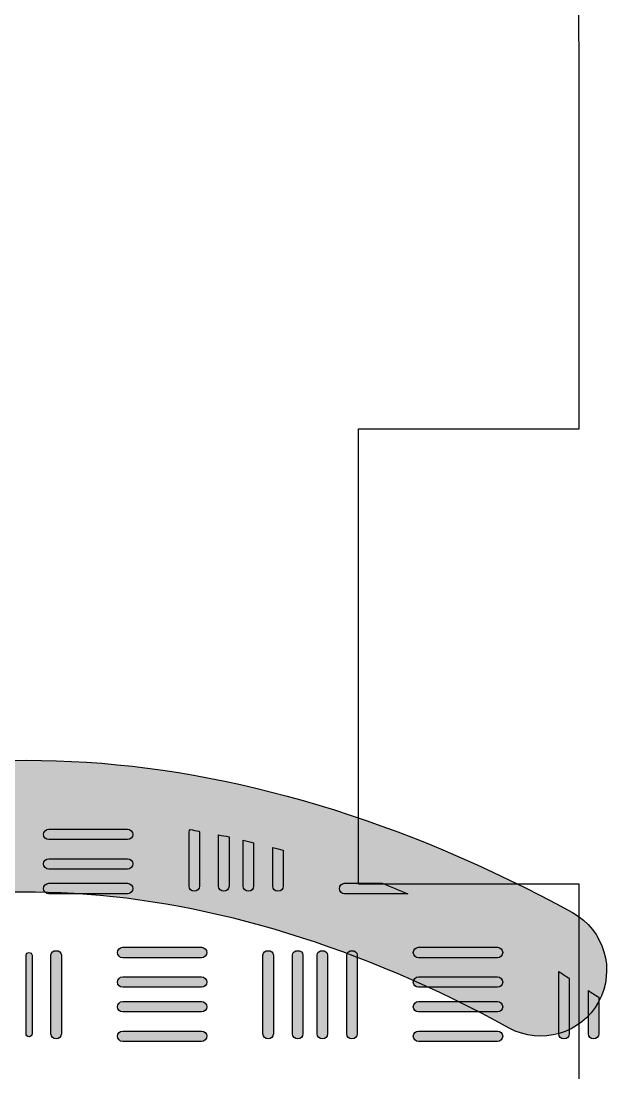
# Model space of a CAD drawing. Extents: x 4 to 307, y 9 to 217.
# Drawn here: x 270.54 to 280.74, y 130.78 to 148.79 of the extents above; entities that cross this region are included whole.
import ezdxf

# ---------------------------------------------------------------- set-up
doc = ezdxf.new("R2010")
doc.units = 0
doc.header["$MEASUREMENT"] = 0
doc.layers.add('EBENE_1', color=7, linetype='CONTINUOUS')

# ---------------------------------------------------------------- blocks, each defined once
blk = doc.blocks.new('BLOCK_3')
at = {"layer": 'EBENE_1'}
h = blk.add_hatch(color=7, dxfattribs=at)
h.dxf.hatch_style = 2
edge = h.paths.add_edge_path()
edge.add_spline(control_points=[(271.02, 134.775), (271.02, 134.775), (272.371, 134.775), (272.371, 134.775), (272.421, 134.775), (272.461, 134.815), (272.461, 134.865), (272.461, 134.914), (272.421, 134.954), (272.371, 134.954), (272.371, 134.954), (271.02, 134.954), (271.02, 134.954), (270.97, 134.954), (270.93, 134.914), (270.93, 134.865), (270.93, 134.815), (270.97, 134.775), (271.02, 134.775)], knot_values=[0, 0, 0, 0, 1, 1, 1, 2, 2, 2, 3, 3, 3, 4, 4, 4, 5, 5, 5, 6, 6, 6, 6], degree=3, periodic=1)
h = blk.add_hatch(color=7, dxfattribs=at)
h.dxf.hatch_style = 2
edge = h.paths.add_edge_path()
edge.add_spline(control_points=[(273.512, 133.89), (273.562, 133.89), (273.602, 133.93), (273.602, 133.98), (273.602, 133.98), (273.602, 134.907), (273.602, 134.907), (273.602, 134.912), (273.597, 134.914), (273.596, 134.919), (273.545, 134.928), (273.494, 134.939), (273.443, 134.948), (273.433, 134.936), (273.423, 134.925), (273.423, 134.907), (273.423, 134.907), (273.423, 133.98), (273.423, 133.98), (273.423, 133.93), (273.463, 133.89), (273.512, 133.89)], knot_values=[0, 0, 0, 0, 1, 1, 1, 2, 2, 2, 3, 3, 3, 4, 4, 4, 5, 5, 5, 6, 6, 6, 7, 7, 7, 7], degree=3, periodic=1)
h = blk.add_hatch(color=7, dxfattribs=at)
h.dxf.hatch_style = 2
edge = h.paths.add_edge_path()
edge.add_spline(control_points=[(274.019, 133.89), (274.069, 133.89), (274.109, 133.93), (274.109, 133.98), (274.109, 133.98), (274.109, 134.823), (274.109, 134.823), (274.049, 134.836), (273.989, 134.844), (273.929, 134.856), (273.929, 134.856), (273.929, 133.98), (273.929, 133.98), (273.929, 133.93), (273.969, 133.89), (274.019, 133.89)], knot_values=[0, 0, 0, 0, 1, 1, 1, 2, 2, 2, 3, 3, 3, 4, 4, 4, 5, 5, 5, 5], degree=3, periodic=1)
h = blk.add_hatch(color=7, dxfattribs=at)
h.dxf.hatch_style = 2
edge = h.paths.add_edge_path()
edge.add_spline(control_points=[(274.441, 133.89), (274.491, 133.89), (274.531, 133.93), (274.531, 133.98), (274.531, 133.98), (274.531, 134.721), (274.531, 134.721), (274.471, 134.735), (274.411, 134.751), (274.352, 134.765), (274.352, 134.765), (274.352, 133.98), (274.352, 133.98), (274.352, 133.93), (274.392, 133.89), (274.441, 133.89)], knot_values=[0, 0, 0, 0, 1, 1, 1, 2, 2, 2, 3, 3, 3, 4, 4, 4, 5, 5, 5, 5], degree=3, periodic=1)
h = blk.add_hatch(color=7, dxfattribs=at)
h.dxf.hatch_style = 2
edge = h.paths.add_edge_path()
edge.add_spline(control_points=[(274.948, 133.89), (274.998, 133.89), (275.038, 133.93), (275.038, 133.98), (275.038, 133.98), (275.038, 134.595), (275.038, 134.595), (274.978, 134.612), (274.918, 134.624), (274.859, 134.64), (274.859, 134.64), (274.859, 133.98), (274.859, 133.98), (274.859, 133.93), (274.899, 133.89), (274.948, 133.89)], knot_values=[0, 0, 0, 0, 1, 1, 1, 2, 2, 2, 3, 3, 3, 4, 4, 4, 5, 5, 5, 5], degree=3, periodic=1)
h = blk.add_hatch(color=7, dxfattribs=at)
h.dxf.hatch_style = 2
edge = h.paths.add_edge_path()
edge.add_spline(control_points=[(271.02, 134.269), (271.02, 134.269), (272.371, 134.269), (272.371, 134.269), (272.421, 134.269), (272.461, 134.309), (272.461, 134.359), (272.461, 134.408), (272.421, 134.448), (272.371, 134.448), (272.371, 134.448), (271.02, 134.448), (271.02, 134.448), (270.97, 134.448), (270.93, 134.408), (270.93, 134.359), (270.93, 134.309), (270.97, 134.269), (271.02, 134.269)], knot_values=[0, 0, 0, 0, 1, 1, 1, 2, 2, 2, 3, 3, 3, 4, 4, 4, 5, 5, 5, 6, 6, 6, 6], degree=3, periodic=1)
h = blk.add_hatch(color=7, dxfattribs=at)
h.dxf.hatch_style = 2
edge = h.paths.add_edge_path()
edge.add_spline(control_points=[(271.02, 133.848), (271.02, 133.848), (272.371, 133.848), (272.371, 133.848), (272.421, 133.848), (272.461, 133.888), (272.461, 133.937), (272.461, 133.987), (272.421, 134.027), (272.371, 134.027), (272.371, 134.027), (271.02, 134.027), (271.02, 134.027), (270.97, 134.027), (270.93, 133.987), (270.93, 133.937), (270.93, 133.888), (270.97, 133.848), (271.02, 133.848)], knot_values=[0, 0, 0, 0, 1, 1, 1, 2, 2, 2, 3, 3, 3, 4, 4, 4, 5, 5, 5, 6, 6, 6, 6], degree=3, periodic=1)
h = blk.add_hatch(color=7, dxfattribs=at)
h.dxf.hatch_style = 2
edge = h.paths.add_edge_path()
edge.add_spline(control_points=[(276.089, 133.848), (276.089, 133.848), (277.172, 133.848), (277.172, 133.848), (277.026, 133.909), (276.881, 133.97), (276.735, 134.027), (276.735, 134.027), (276.089, 134.027), (276.089, 134.027), (276.039, 134.027), (276, 133.987), (276, 133.937), (276, 133.888), (276.039, 133.848), (276.089, 133.848)], knot_values=[0, 0, 0, 0, 1, 1, 1, 2, 2, 2, 3, 3, 3, 4, 4, 4, 5, 5, 5, 5], degree=3, periodic=1)
h = blk.add_hatch(color=7, dxfattribs=at)
h.dxf.hatch_style = 2
edge = h.paths.add_edge_path()
edge.add_spline(control_points=[(270.63, 132.799), (270.63, 132.799), (270.63, 131.45), (270.63, 131.45), (270.63, 131.422), (270.653, 131.398), (270.682, 131.398), (270.71, 131.398), (270.734, 131.422), (270.734, 131.45), (270.734, 131.45), (270.734, 132.799), (270.734, 132.799), (270.734, 132.856), (270.63, 132.856), (270.63, 132.799)], knot_values=[0, 0, 0, 0, 1, 1, 1, 2, 2, 2, 3, 3, 3, 4, 4, 4, 5, 5, 5, 5], degree=3, periodic=1)
h = blk.add_hatch(color=7, dxfattribs=at)
h.dxf.hatch_style = 2
edge = h.paths.add_edge_path()
edge.add_spline(control_points=[(271.057, 132.799), (271.057, 132.799), (271.057, 131.45), (271.057, 131.45), (271.057, 131.401), (271.097, 131.361), (271.146, 131.361), (271.196, 131.361), (271.236, 131.401), (271.236, 131.45), (271.236, 131.45), (271.236, 132.799), (271.236, 132.799), (271.236, 132.898), (271.057, 132.898), (271.057, 132.799)], knot_values=[0, 0, 0, 0, 1, 1, 1, 2, 2, 2, 3, 3, 3, 4, 4, 4, 5, 5, 5, 5], degree=3, periodic=1)
h = blk.add_hatch(color=7, dxfattribs=at)
h.dxf.hatch_style = 2
edge = h.paths.add_edge_path()
edge.add_spline(control_points=[(273.639, 132.931), (273.639, 132.931), (272.287, 132.931), (272.287, 132.931), (272.237, 132.931), (272.198, 132.891), (272.198, 132.841), (272.198, 132.792), (272.237, 132.752), (272.287, 132.752), (272.287, 132.752), (273.639, 132.752), (273.639, 132.752), (273.689, 132.752), (273.729, 132.792), (273.729, 132.841), (273.729, 132.891), (273.689, 132.931), (273.639, 132.931)], knot_values=[0, 0, 0, 0, 1, 1, 1, 2, 2, 2, 3, 3, 3, 4, 4, 4, 5, 5, 5, 6, 6, 6, 6], degree=3, periodic=1)
h = blk.add_hatch(color=7, dxfattribs=at)
h.dxf.hatch_style = 2
edge = h.paths.add_edge_path()
edge.add_spline(control_points=[(274.779, 131.361), (274.829, 131.361), (274.869, 131.401), (274.869, 131.45), (274.869, 131.45), (274.869, 132.799), (274.869, 132.799), (274.869, 132.898), (274.69, 132.898), (274.69, 132.799), (274.69, 132.799), (274.69, 131.45), (274.69, 131.45), (274.69, 131.401), (274.73, 131.361), (274.779, 131.361)], knot_values=[0, 0, 0, 0, 1, 1, 1, 2, 2, 2, 3, 3, 3, 4, 4, 4, 5, 5, 5, 5], degree=3, periodic=1)
h = blk.add_hatch(color=7, dxfattribs=at)
h.dxf.hatch_style = 2
edge = h.paths.add_edge_path()
edge.add_spline(control_points=[(275.197, 132.799), (275.197, 132.799), (275.197, 131.45), (275.197, 131.45), (275.197, 131.401), (275.237, 131.361), (275.286, 131.361), (275.336, 131.361), (275.376, 131.401), (275.376, 131.45), (275.376, 131.45), (275.376, 132.799), (275.376, 132.799), (275.376, 132.898), (275.197, 132.898), (275.197, 132.799)], knot_values=[0, 0, 0, 0, 1, 1, 1, 2, 2, 2, 3, 3, 3, 4, 4, 4, 5, 5, 5, 5], degree=3, periodic=1)
h = blk.add_hatch(color=7, dxfattribs=at)
h.dxf.hatch_style = 2
edge = h.paths.add_edge_path()
edge.add_spline(control_points=[(275.619, 132.799), (275.619, 132.799), (275.619, 131.45), (275.619, 131.45), (275.619, 131.401), (275.659, 131.361), (275.709, 131.361), (275.758, 131.361), (275.798, 131.401), (275.798, 131.45), (275.798, 131.45), (275.798, 132.799), (275.798, 132.799), (275.798, 132.898), (275.619, 132.898), (275.619, 132.799)], knot_values=[0, 0, 0, 0, 1, 1, 1, 2, 2, 2, 3, 3, 3, 4, 4, 4, 5, 5, 5, 5], degree=3, periodic=1)
h = blk.add_hatch(color=7, dxfattribs=at)
h.dxf.hatch_style = 2
edge = h.paths.add_edge_path()
edge.add_spline(control_points=[(276.126, 132.799), (276.126, 132.799), (276.126, 131.45), (276.126, 131.45), (276.126, 131.401), (276.166, 131.361), (276.216, 131.361), (276.265, 131.361), (276.305, 131.401), (276.305, 131.45), (276.305, 131.45), (276.305, 132.799), (276.305, 132.799), (276.305, 132.898), (276.126, 132.898), (276.126, 132.799)], knot_values=[0, 0, 0, 0, 1, 1, 1, 2, 2, 2, 3, 3, 3, 4, 4, 4, 5, 5, 5, 5], degree=3, periodic=1)
h = blk.add_hatch(color=7, dxfattribs=at)
h.dxf.hatch_style = 2
edge = h.paths.add_edge_path()
edge.add_spline(control_points=[(278.708, 132.931), (278.708, 132.931), (277.356, 132.931), (277.356, 132.931), (277.307, 132.931), (277.267, 132.891), (277.267, 132.841), (277.267, 132.792), (277.307, 132.752), (277.356, 132.752), (277.356, 132.752), (278.708, 132.752), (278.708, 132.752), (278.758, 132.752), (278.798, 132.792), (278.798, 132.841), (278.798, 132.891), (278.758, 132.931), (278.708, 132.931)], knot_values=[0, 0, 0, 0, 1, 1, 1, 2, 2, 2, 3, 3, 3, 4, 4, 4, 5, 5, 5, 6, 6, 6, 6], degree=3, periodic=1)
h = blk.add_hatch(color=7, dxfattribs=at)
h.dxf.hatch_style = 2
edge = h.paths.add_edge_path()
edge.add_spline(control_points=[(273.639, 132.425), (273.639, 132.425), (272.287, 132.425), (272.287, 132.425), (272.237, 132.425), (272.198, 132.385), (272.198, 132.335), (272.198, 132.286), (272.237, 132.246), (272.287, 132.246), (272.287, 132.246), (273.639, 132.246), (273.639, 132.246), (273.689, 132.246), (273.729, 132.286), (273.729, 132.335), (273.729, 132.385), (273.689, 132.425), (273.639, 132.425)], knot_values=[0, 0, 0, 0, 1, 1, 1, 2, 2, 2, 3, 3, 3, 4, 4, 4, 5, 5, 5, 6, 6, 6, 6], degree=3, periodic=1)
h = blk.add_hatch(color=7, dxfattribs=at)
h.dxf.hatch_style = 2
edge = h.paths.add_edge_path()
edge.add_spline(control_points=[(278.708, 132.425), (278.708, 132.425), (277.356, 132.425), (277.356, 132.425), (277.307, 132.425), (277.267, 132.385), (277.267, 132.335), (277.267, 132.286), (277.307, 132.246), (277.356, 132.246), (277.356, 132.246), (278.708, 132.246), (278.708, 132.246), (278.758, 132.246), (278.798, 132.286), (278.798, 132.335), (278.798, 132.385), (278.758, 132.425), (278.708, 132.425)], knot_values=[0, 0, 0, 0, 1, 1, 1, 2, 2, 2, 3, 3, 3, 4, 4, 4, 5, 5, 5, 6, 6, 6, 6], degree=3, periodic=1)
h = blk.add_hatch(color=7, dxfattribs=at)
h.dxf.hatch_style = 2
edge = h.paths.add_edge_path()
edge.add_spline(control_points=[(279.849, 131.361), (279.898, 131.361), (279.938, 131.401), (279.938, 131.45), (279.938, 131.45), (279.938, 132.401), (279.938, 132.401), (279.878, 132.438), (279.819, 132.478), (279.759, 132.515), (279.759, 132.515), (279.759, 131.45), (279.759, 131.45), (279.759, 131.401), (279.799, 131.361), (279.849, 131.361)], knot_values=[0, 0, 0, 0, 1, 1, 1, 2, 2, 2, 3, 3, 3, 4, 4, 4, 5, 5, 5, 5], degree=3, periodic=1)
h = blk.add_hatch(color=7, dxfattribs=at)
h.dxf.hatch_style = 2
edge = h.paths.add_edge_path()
edge.add_spline(control_points=[(280.266, 132.19), (280.266, 132.19), (280.266, 131.45), (280.266, 131.45), (280.266, 131.401), (280.306, 131.361), (280.356, 131.361), (280.405, 131.361), (280.445, 131.401), (280.445, 131.45), (280.445, 131.45), (280.445, 132.076), (280.445, 132.076), (280.386, 132.116), (280.326, 132.151), (280.266, 132.19)], knot_values=[0, 0, 0, 0, 1, 1, 1, 2, 2, 2, 3, 3, 3, 4, 4, 4, 5, 5, 5, 5], degree=3, periodic=1)
h = blk.add_hatch(color=7, dxfattribs=at)
h.dxf.hatch_style = 2
edge = h.paths.add_edge_path()
edge.add_spline(control_points=[(273.639, 132.003), (273.639, 132.003), (272.287, 132.003), (272.287, 132.003), (272.237, 132.003), (272.198, 131.963), (272.198, 131.914), (272.198, 131.864), (272.237, 131.824), (272.287, 131.824), (272.287, 131.824), (273.639, 131.824), (273.639, 131.824), (273.689, 131.824), (273.729, 131.864), (273.729, 131.914), (273.729, 131.963), (273.689, 132.003), (273.639, 132.003)], knot_values=[0, 0, 0, 0, 1, 1, 1, 2, 2, 2, 3, 3, 3, 4, 4, 4, 5, 5, 5, 6, 6, 6, 6], degree=3, periodic=1)
h = blk.add_hatch(color=7, dxfattribs=at)
h.dxf.hatch_style = 2
edge = h.paths.add_edge_path()
edge.add_spline(control_points=[(278.708, 132.003), (278.708, 132.003), (277.356, 132.003), (277.356, 132.003), (277.307, 132.003), (277.267, 131.963), (277.267, 131.914), (277.267, 131.864), (277.307, 131.824), (277.356, 131.824), (277.356, 131.824), (278.708, 131.824), (278.708, 131.824), (278.758, 131.824), (278.798, 131.864), (278.798, 131.914), (278.798, 131.963), (278.758, 132.003), (278.708, 132.003)], knot_values=[0, 0, 0, 0, 1, 1, 1, 2, 2, 2, 3, 3, 3, 4, 4, 4, 5, 5, 5, 6, 6, 6, 6], degree=3, periodic=1)
h = blk.add_hatch(color=7, dxfattribs=at)
h.dxf.hatch_style = 2
edge = h.paths.add_edge_path()
edge.add_spline(control_points=[(273.639, 131.497), (273.639, 131.497), (272.287, 131.497), (272.287, 131.497), (272.237, 131.497), (272.198, 131.457), (272.198, 131.408), (272.198, 131.358), (272.237, 131.318), (272.287, 131.318), (272.287, 131.318), (273.639, 131.318), (273.639, 131.318), (273.689, 131.318), (273.729, 131.358), (273.729, 131.408), (273.729, 131.457), (273.689, 131.497), (273.639, 131.497)], knot_values=[0, 0, 0, 0, 1, 1, 1, 2, 2, 2, 3, 3, 3, 4, 4, 4, 5, 5, 5, 6, 6, 6, 6], degree=3, periodic=1)
h = blk.add_hatch(color=7, dxfattribs=at)
h.dxf.hatch_style = 2
edge = h.paths.add_edge_path()
edge.add_spline(control_points=[(278.708, 131.497), (278.708, 131.497), (277.356, 131.497), (277.356, 131.497), (277.307, 131.497), (277.267, 131.457), (277.267, 131.408), (277.267, 131.358), (277.307, 131.318), (277.356, 131.318), (277.356, 131.318), (278.708, 131.318), (278.708, 131.318), (278.758, 131.318), (278.798, 131.358), (278.798, 131.408), (278.798, 131.457), (278.758, 131.497), (278.708, 131.497)], knot_values=[0, 0, 0, 0, 1, 1, 1, 2, 2, 2, 3, 3, 3, 4, 4, 4, 5, 5, 5, 6, 6, 6, 6], degree=3, periodic=1)
for points, knots in [([(271.02, 134.775), (271.02, 134.775), (272.371, 134.775), (272.371, 134.775), (272.421, 134.775), (272.461, 134.815), (272.461, 134.865), (272.461, 134.914), (272.421, 134.954), (272.371, 134.954), (272.371, 134.954), (271.02, 134.954), (271.02, 134.954), (270.97, 134.954), (270.93, 134.914), (270.93, 134.865), (270.93, 134.815), (270.97, 134.775), (271.02, 134.775)], [0, 0, 0, 0, 1, 1, 1, 2, 2, 2, 3, 3, 3, 4, 4, 4, 5, 5, 5, 6, 6, 6, 6]), ([(273.512, 133.89), (273.562, 133.89), (273.602, 133.93), (273.602, 133.98), (273.602, 133.98), (273.602, 134.907), (273.602, 134.907), (273.602, 134.912), (273.597, 134.914), (273.596, 134.919), (273.545, 134.928), (273.494, 134.939), (273.443, 134.948), (273.433, 134.936), (273.423, 134.925), (273.423, 134.907), (273.423, 134.907), (273.423, 133.98), (273.423, 133.98), (273.423, 133.93), (273.463, 133.89), (273.512, 133.89)], [0, 0, 0, 0, 1, 1, 1, 2, 2, 2, 3, 3, 3, 4, 4, 4, 5, 5, 5, 6, 6, 6, 7, 7, 7, 7]), ([(274.019, 133.89), (274.069, 133.89), (274.109, 133.93), (274.109, 133.98), (274.109, 133.98), (274.109, 134.823), (274.109, 134.823), (274.049, 134.836), (273.989, 134.844), (273.929, 134.856), (273.929, 134.856), (273.929, 133.98), (273.929, 133.98), (273.929, 133.93), (273.969, 133.89), (274.019, 133.89)], [0, 0, 0, 0, 1, 1, 1, 2, 2, 2, 3, 3, 3, 4, 4, 4, 5, 5, 5, 5]), ([(274.441, 133.89), (274.491, 133.89), (274.531, 133.93), (274.531, 133.98), (274.531, 133.98), (274.531, 134.721), (274.531, 134.721), (274.471, 134.735), (274.411, 134.751), (274.352, 134.765), (274.352, 134.765), (274.352, 133.98), (274.352, 133.98), (274.352, 133.93), (274.392, 133.89), (274.441, 133.89)], [0, 0, 0, 0, 1, 1, 1, 2, 2, 2, 3, 3, 3, 4, 4, 4, 5, 5, 5, 5]), ([(274.948, 133.89), (274.998, 133.89), (275.038, 133.93), (275.038, 133.98), (275.038, 133.98), (275.038, 134.595), (275.038, 134.595), (274.978, 134.612), (274.918, 134.624), (274.859, 134.64), (274.859, 134.64), (274.859, 133.98), (274.859, 133.98), (274.859, 133.93), (274.899, 133.89), (274.948, 133.89)], [0, 0, 0, 0, 1, 1, 1, 2, 2, 2, 3, 3, 3, 4, 4, 4, 5, 5, 5, 5]), ([(271.02, 134.269), (271.02, 134.269), (272.371, 134.269), (272.371, 134.269), (272.421, 134.269), (272.461, 134.309), (272.461, 134.359), (272.461, 134.408), (272.421, 134.448), (272.371, 134.448), (272.371, 134.448), (271.02, 134.448), (271.02, 134.448), (270.97, 134.448), (270.93, 134.408), (270.93, 134.359), (270.93, 134.309), (270.97, 134.269), (271.02, 134.269)], [0, 0, 0, 0, 1, 1, 1, 2, 2, 2, 3, 3, 3, 4, 4, 4, 5, 5, 5, 6, 6, 6, 6]), ([(271.02, 133.848), (271.02, 133.848), (272.371, 133.848), (272.371, 133.848), (272.421, 133.848), (272.461, 133.888), (272.461, 133.937), (272.461, 133.987), (272.421, 134.027), (272.371, 134.027), (272.371, 134.027), (271.02, 134.027), (271.02, 134.027), (270.97, 134.027), (270.93, 133.987), (270.93, 133.937), (270.93, 133.888), (270.97, 133.848), (271.02, 133.848)], [0, 0, 0, 0, 1, 1, 1, 2, 2, 2, 3, 3, 3, 4, 4, 4, 5, 5, 5, 6, 6, 6, 6]), ([(276.089, 133.848), (276.089, 133.848), (277.172, 133.848), (277.172, 133.848), (277.026, 133.909), (276.881, 133.97), (276.735, 134.027), (276.735, 134.027), (276.089, 134.027), (276.089, 134.027), (276.039, 134.027), (276, 133.987), (276, 133.937), (276, 133.888), (276.039, 133.848), (276.089, 133.848)], [0, 0, 0, 0, 1, 1, 1, 2, 2, 2, 3, 3, 3, 4, 4, 4, 5, 5, 5, 5]), ([(270.63, 132.799), (270.63, 132.799), (270.63, 131.45), (270.63, 131.45), (270.63, 131.422), (270.653, 131.398), (270.682, 131.398), (270.71, 131.398), (270.734, 131.422), (270.734, 131.45), (270.734, 131.45), (270.734, 132.799), (270.734, 132.799), (270.734, 132.856), (270.63, 132.856), (270.63, 132.799)], [0, 0, 0, 0, 1, 1, 1, 2, 2, 2, 3, 3, 3, 4, 4, 4, 5, 5, 5, 5]), ([(271.057, 132.799), (271.057, 132.799), (271.057, 131.45), (271.057, 131.45), (271.057, 131.401), (271.097, 131.361), (271.146, 131.361), (271.196, 131.361), (271.236, 131.401), (271.236, 131.45), (271.236, 131.45), (271.236, 132.799), (271.236, 132.799), (271.236, 132.898), (271.057, 132.898), (271.057, 132.799)], [0, 0, 0, 0, 1, 1, 1, 2, 2, 2, 3, 3, 3, 4, 4, 4, 5, 5, 5, 5]), ([(273.639, 132.931), (273.639, 132.931), (272.287, 132.931), (272.287, 132.931), (272.237, 132.931), (272.198, 132.891), (272.198, 132.841), (272.198, 132.792), (272.237, 132.752), (272.287, 132.752), (272.287, 132.752), (273.639, 132.752), (273.639, 132.752), (273.689, 132.752), (273.729, 132.792), (273.729, 132.841), (273.729, 132.891), (273.689, 132.931), (273.639, 132.931)], [0, 0, 0, 0, 1, 1, 1, 2, 2, 2, 3, 3, 3, 4, 4, 4, 5, 5, 5, 6, 6, 6, 6]), ([(274.779, 131.361), (274.829, 131.361), (274.869, 131.401), (274.869, 131.45), (274.869, 131.45), (274.869, 132.799), (274.869, 132.799), (274.869, 132.898), (274.69, 132.898), (274.69, 132.799), (274.69, 132.799), (274.69, 131.45), (274.69, 131.45), (274.69, 131.401), (274.73, 131.361), (274.779, 131.361)], [0, 0, 0, 0, 1, 1, 1, 2, 2, 2, 3, 3, 3, 4, 4, 4, 5, 5, 5, 5]), ([(275.197, 132.799), (275.197, 132.799), (275.197, 131.45), (275.197, 131.45), (275.197, 131.401), (275.237, 131.361), (275.286, 131.361), (275.336, 131.361), (275.376, 131.401), (275.376, 131.45), (275.376, 131.45), (275.376, 132.799), (275.376, 132.799), (275.376, 132.898), (275.197, 132.898), (275.197, 132.799)], [0, 0, 0, 0, 1, 1, 1, 2, 2, 2, 3, 3, 3, 4, 4, 4, 5, 5, 5, 5]), ([(275.619, 132.799), (275.619, 132.799), (275.619, 131.45), (275.619, 131.45), (275.619, 131.401), (275.659, 131.361), (275.709, 131.361), (275.758, 131.361), (275.798, 131.401), (275.798, 131.45), (275.798, 131.45), (275.798, 132.799), (275.798, 132.799), (275.798, 132.898), (275.619, 132.898), (275.619, 132.799)], [0, 0, 0, 0, 1, 1, 1, 2, 2, 2, 3, 3, 3, 4, 4, 4, 5, 5, 5, 5]), ([(276.126, 132.799), (276.126, 132.799), (276.126, 131.45), (276.126, 131.45), (276.126, 131.401), (276.166, 131.361), (276.216, 131.361), (276.265, 131.361), (276.305, 131.401), (276.305, 131.45), (276.305, 131.45), (276.305, 132.799), (276.305, 132.799), (276.305, 132.898), (276.126, 132.898), (276.126, 132.799)], [0, 0, 0, 0, 1, 1, 1, 2, 2, 2, 3, 3, 3, 4, 4, 4, 5, 5, 5, 5]), ([(278.708, 132.931), (278.708, 132.931), (277.356, 132.931), (277.356, 132.931), (277.307, 132.931), (277.267, 132.891), (277.267, 132.841), (277.267, 132.792), (277.307, 132.752), (277.356, 132.752), (277.356, 132.752), (278.708, 132.752), (278.708, 132.752), (278.758, 132.752), (278.798, 132.792), (278.798, 132.841), (278.798, 132.891), (278.758, 132.931), (278.708, 132.931)], [0, 0, 0, 0, 1, 1, 1, 2, 2, 2, 3, 3, 3, 4, 4, 4, 5, 5, 5, 6, 6, 6, 6]), ([(273.639, 132.425), (273.639, 132.425), (272.287, 132.425), (272.287, 132.425), (272.237, 132.425), (272.198, 132.385), (272.198, 132.335), (272.198, 132.286), (272.237, 132.246), (272.287, 132.246), (272.287, 132.246), (273.639, 132.246), (273.639, 132.246), (273.689, 132.246), (273.729, 132.286), (273.729, 132.335), (273.729, 132.385), (273.689, 132.425), (273.639, 132.425)], [0, 0, 0, 0, 1, 1, 1, 2, 2, 2, 3, 3, 3, 4, 4, 4, 5, 5, 5, 6, 6, 6, 6]), ([(278.708, 132.425), (278.708, 132.425), (277.356, 132.425), (277.356, 132.425), (277.307, 132.425), (277.267, 132.385), (277.267, 132.335), (277.267, 132.286), (277.307, 132.246), (277.356, 132.246), (277.356, 132.246), (278.708, 132.246), (278.708, 132.246), (278.758, 132.246), (278.798, 132.286), (278.798, 132.335), (278.798, 132.385), (278.758, 132.425), (278.708, 132.425)], [0, 0, 0, 0, 1, 1, 1, 2, 2, 2, 3, 3, 3, 4, 4, 4, 5, 5, 5, 6, 6, 6, 6]), ([(279.849, 131.361), (279.898, 131.361), (279.938, 131.401), (279.938, 131.45), (279.938, 131.45), (279.938, 132.401), (279.938, 132.401), (279.878, 132.438), (279.819, 132.478), (279.759, 132.515), (279.759, 132.515), (279.759, 131.45), (279.759, 131.45), (279.759, 131.401), (279.799, 131.361), (279.849, 131.361)], [0, 0, 0, 0, 1, 1, 1, 2, 2, 2, 3, 3, 3, 4, 4, 4, 5, 5, 5, 5]), ([(280.266, 132.19), (280.266, 132.19), (280.266, 131.45), (280.266, 131.45), (280.266, 131.401), (280.306, 131.361), (280.356, 131.361), (280.405, 131.361), (280.445, 131.401), (280.445, 131.45), (280.445, 131.45), (280.445, 132.076), (280.445, 132.076), (280.386, 132.116), (280.326, 132.151), (280.266, 132.19)], [0, 0, 0, 0, 1, 1, 1, 2, 2, 2, 3, 3, 3, 4, 4, 4, 5, 5, 5, 5]), ([(273.639, 132.003), (273.639, 132.003), (272.287, 132.003), (272.287, 132.003), (272.237, 132.003), (272.198, 131.963), (272.198, 131.914), (272.198, 131.864), (272.237, 131.824), (272.287, 131.824), (272.287, 131.824), (273.639, 131.824), (273.639, 131.824), (273.689, 131.824), (273.729, 131.864), (273.729, 131.914), (273.729, 131.963), (273.689, 132.003), (273.639, 132.003)], [0, 0, 0, 0, 1, 1, 1, 2, 2, 2, 3, 3, 3, 4, 4, 4, 5, 5, 5, 6, 6, 6, 6]), ([(278.708, 132.003), (278.708, 132.003), (277.356, 132.003), (277.356, 132.003), (277.307, 132.003), (277.267, 131.963), (277.267, 131.914), (277.267, 131.864), (277.307, 131.824), (277.356, 131.824), (277.356, 131.824), (278.708, 131.824), (278.708, 131.824), (278.758, 131.824), (278.798, 131.864), (278.798, 131.914), (278.798, 131.963), (278.758, 132.003), (278.708, 132.003)], [0, 0, 0, 0, 1, 1, 1, 2, 2, 2, 3, 3, 3, 4, 4, 4, 5, 5, 5, 6, 6, 6, 6]), ([(273.639, 131.497), (273.639, 131.497), (272.287, 131.497), (272.287, 131.497), (272.237, 131.497), (272.198, 131.457), (272.198, 131.408), (272.198, 131.358), (272.237, 131.318), (272.287, 131.318), (272.287, 131.318), (273.639, 131.318), (273.639, 131.318), (273.689, 131.318), (273.729, 131.358), (273.729, 131.408), (273.729, 131.457), (273.689, 131.497), (273.639, 131.497)], [0, 0, 0, 0, 1, 1, 1, 2, 2, 2, 3, 3, 3, 4, 4, 4, 5, 5, 5, 6, 6, 6, 6]), ([(278.708, 131.497), (278.708, 131.497), (277.356, 131.497), (277.356, 131.497), (277.307, 131.497), (277.267, 131.457), (277.267, 131.408), (277.267, 131.358), (277.307, 131.318), (277.356, 131.318), (277.356, 131.318), (278.708, 131.318), (278.708, 131.318), (278.758, 131.318), (278.798, 131.358), (278.798, 131.408), (278.798, 131.457), (278.758, 131.497), (278.708, 131.497)], [0, 0, 0, 0, 1, 1, 1, 2, 2, 2, 3, 3, 3, 4, 4, 4, 5, 5, 5, 6, 6, 6, 6])]:
    blk.add_open_spline(points, degree=3, knots=knots, dxfattribs=at)
blk = doc.blocks.new('BLOCK_9')
at = {"layer": 'EBENE_1'}
h = blk.add_hatch(color=7, dxfattribs=at)
h.dxf.hatch_style = 2
edge = h.paths.add_edge_path()
edge.add_spline(control_points=[(279.992, 133.527), (274.187, 136.703), (268.297, 136.991), (263.835, 134.317), (260.531, 132.337), (258.384, 128.883), (258.049, 125.115), (252.9, 124.942), (251.23, 121.683), (250.739, 120.214), (249.874, 117.628), (250.515, 114.709), (252.2, 113.569), (252.393, 113.438), (252.613, 113.375), (252.831, 113.375), (253.193, 113.375), (253.548, 113.549), (253.766, 113.871), (254.115, 114.387), (253.98, 115.088), (253.464, 115.437), (252.818, 115.875), (252.268, 117.675), (252.878, 119.498), (253.328, 120.845), (254.726, 123.07), (259.074, 122.851), (259.384, 122.836), (259.688, 122.948), (259.912, 123.164), (260.136, 123.379), (260.262, 123.677), (260.259, 123.988), (260.226, 127.396), (262.041, 130.612), (264.995, 132.383), (268.753, 134.634), (273.824, 134.33), (278.91, 131.548), (279.456, 131.249), (280.142, 131.449), (280.441, 131.996), (280.74, 132.542), (280.539, 133.228), (279.992, 133.527)], knot_values=[0, 0, 0, 0, 1, 1, 1, 2, 2, 2, 3, 3, 3, 4, 4, 4, 5, 5, 5, 6, 6, 6, 7, 7, 7, 8, 8, 8, 9, 9, 9, 10, 10, 10, 11, 11, 11, 12, 12, 12, 13, 13, 13, 14, 14, 14, 15, 15, 15, 15], degree=3, periodic=1)
blk.add_open_spline([(279.992, 133.527), (274.187, 136.703), (268.297, 136.991), (263.835, 134.317), (260.531, 132.337), (258.384, 128.883), (258.049, 125.115), (252.9, 124.942), (251.23, 121.683), (250.739, 120.214), (249.874, 117.628), (250.515, 114.709), (252.2, 113.569), (252.393, 113.438), (252.613, 113.375), (252.831, 113.375), (253.193, 113.375), (253.548, 113.549), (253.766, 113.871), (254.115, 114.387), (253.98, 115.088), (253.464, 115.437), (252.818, 115.875), (252.268, 117.675), (252.878, 119.498), (253.328, 120.845), (254.726, 123.07), (259.074, 122.851), (259.384, 122.836), (259.688, 122.948), (259.912, 123.164), (260.136, 123.379), (260.262, 123.677), (260.259, 123.988), (260.226, 127.396), (262.041, 130.612), (264.995, 132.383), (268.753, 134.634), (273.824, 134.33), (278.91, 131.548), (279.456, 131.249), (280.142, 131.449), (280.441, 131.996), (280.74, 132.542), (280.539, 133.228), (279.992, 133.527)], degree=3, knots=[0, 0, 0, 0, 1, 1, 1, 2, 2, 2, 3, 3, 3, 4, 4, 4, 5, 5, 5, 6, 6, 6, 7, 7, 7, 8, 8, 8, 9, 9, 9, 10, 10, 10, 11, 11, 11, 12, 12, 12, 13, 13, 13, 14, 14, 14, 15, 15, 15, 15], dxfattribs=at)

msp = doc.modelspace()

# ---------------------------------------------------------------- linework, layer by layer
at = {"layer": 'EBENE_1'}
msp.add_open_spline([(202.108, 194.92), (202.108, 194.92), (216.103, 194.92), (216.103, 194.92), (216.103, 194.92), (216.103, 198.831), (216.103, 198.831), (216.103, 198.831), (226.086, 198.831), (226.086, 198.831), (226.086, 198.831), (226.086, 194.92), (226.086, 194.92), (226.086, 194.92), (256.109, 194.92), (256.109, 194.92), (256.109, 194.92), (256.109, 198.831), (256.109, 198.831), (256.109, 198.831), (266.091, 198.831), (266.091, 198.831), (266.091, 198.831), (266.091, 194.92), (266.091, 194.92), (266.091, 194.92), (280.086, 194.92), (280.086, 194.92), (280.086, 194.92), (280.111, 141.808), (280.111, 141.808), (280.111, 141.808), (276.327, 141.808), (276.327, 141.808), (276.327, 141.808), (276.327, 134.011), (276.327, 134.011), (276.327, 134.011), (280.111, 134.011), (280.111, 134.011), (280.111, 134.011), (280.111, 114.935), (280.111, 114.935), (280.111, 114.935), (266.522, 114.935), (266.522, 114.935), (266.522, 114.935), (266.522, 111.023), (266.522, 111.023), (266.522, 111.023), (256.515, 111.023), (256.515, 111.023), (256.515, 111.023), (256.515, 114.935), (256.515, 114.935), (256.515, 114.935), (226.517, 114.935), (226.517, 114.935), (226.517, 114.935), (226.517, 111.023), (226.517, 111.023), (226.517, 111.023), (216.51, 111.023), (216.51, 111.023), (216.51, 111.023), (216.51, 114.935), (216.51, 114.935), (216.51, 114.935), (202.057, 114.935), (202.057, 114.935), (202.057, 129.439), (202.108, 144.018), (202.108, 160.553), (202.108, 160.553), (205.918, 160.553), (205.918, 160.553), (205.918, 160.553), (205.918, 168.377), (205.918, 168.377), (205.918, 168.377), (202.108, 168.377), (202.108, 168.377), (202.108, 168.377), (202.108, 194.92), (202.108, 194.92)], degree=3, knots=[0, 0, 0, 0, 1, 1, 1, 2, 2, 2, 3, 3, 3, 4, 4, 4, 5, 5, 5, 6, 6, 6, 7, 7, 7, 8, 8, 8, 9, 9, 9, 10, 10, 10, 11, 11, 11, 12, 12, 12, 13, 13, 13, 14, 14, 14, 15, 15, 15, 16, 16, 16, 17, 17, 17, 18, 18, 18, 19, 19, 19, 20, 20, 20, 21, 21, 21, 22, 22, 22, 23, 23, 23, 24, 24, 24, 25, 25, 25, 26, 26, 26, 27, 27, 27, 28, 28, 28, 28], dxfattribs=at)

# ---------------------------------------------------------------- block references
for name in ['BLOCK_9', 'BLOCK_3']:
    msp.add_blockref(name, (0, 0), dxfattribs=at)

doc.saveas('drawing.dxf')
